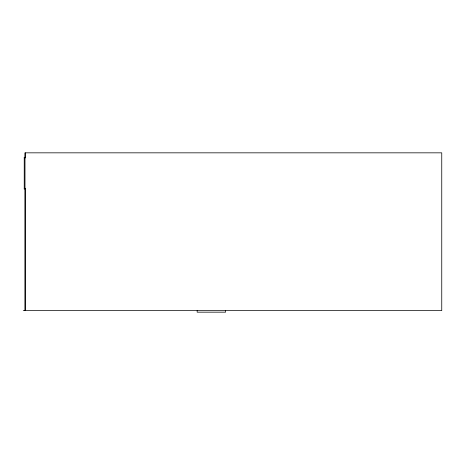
<?xml version="1.0" encoding="UTF-8"?>
<svg xmlns="http://www.w3.org/2000/svg" width="465" height="465" viewBox="0 0 465 465"><rect width="100%" height="100%" fill="white"/><g stroke="black" fill="none" stroke-linecap="round" stroke-linejoin="round"><path stroke-width="0.7" d="M24.232 157.862L25.005 157.862M24.232 188.604L25.005 188.604M23.25 310.614L441.75 310.614L441.75 152.834L24.988 152.834L25.005 310.614M225.606 310.614L225.606 312.166L197.154 312.166L197.154 310.614M25.25 152.834L25.25 157.891M25.25 188.244L25.25 310.614M24.232 157.222L24.232 189.243"/></g></svg>
